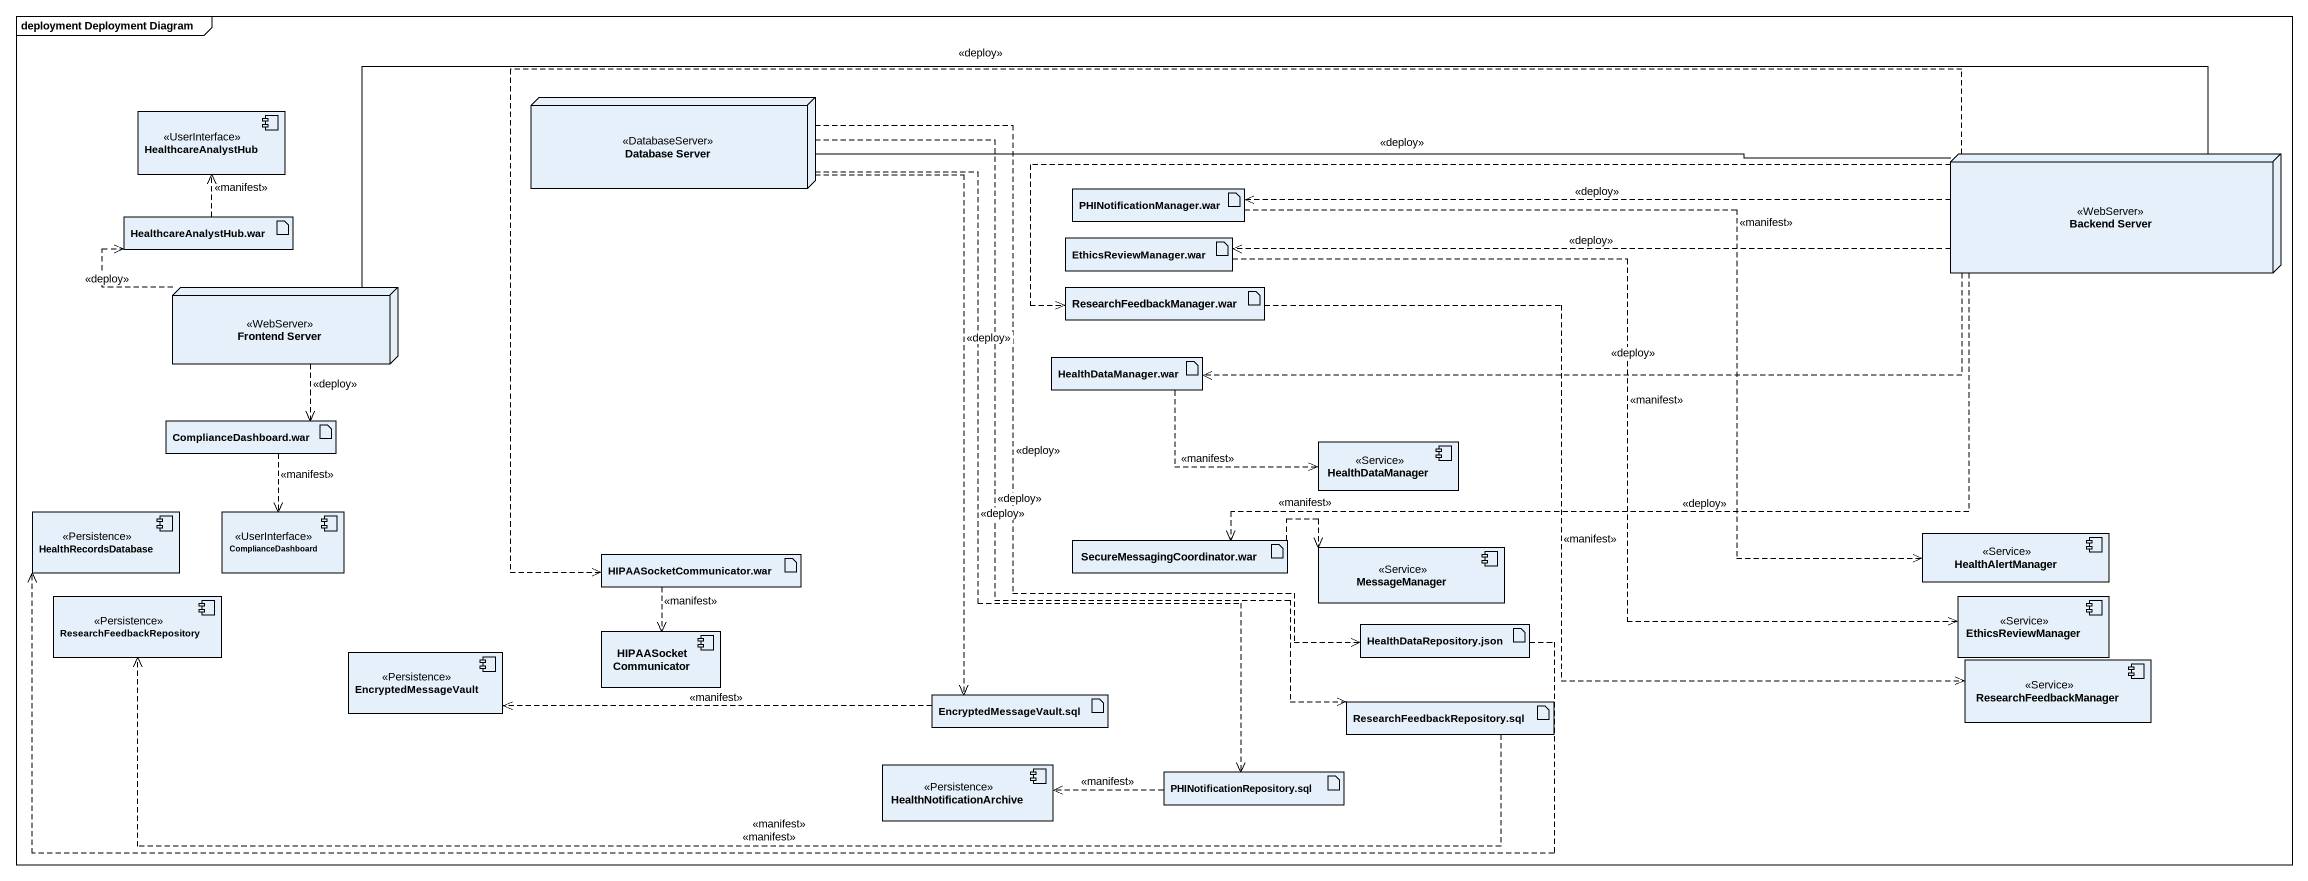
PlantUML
@startuml
mainframe deployment Deployment Diagram
component HealthcareAnalystHub <<UserInterface>>
node "Database Server" as Database_Server <<DatabaseServer>>
node "Backend Server" as Backend_Server <<WebServer>>
artifact "PHINotificationManager.war" as PHINotificationManager_war
artifact "HealthcareAnalystHub.war" as HealthcareAnalystHub_war
artifact "EthicsReviewManager.war" as EthicsReviewManager_war
node "Frontend Server" as Frontend_Server <<WebServer>>
artifact "ResearchFeedbackManager.war" as ResearchFeedbackManager_war
artifact "HealthDataManager.war" as HealthDataManager_war
artifact "ComplianceDashboard.war" as ComplianceDashboard_war
component HealthDataManager <<Service>>
component HealthRecordsDatabase <<Persistence>>
component ComplianceDashboard <<UserInterface>>
artifact "HIPAASocketCommunicator.war" as HIPAASocketCommunicator_war
artifact "SecureMessagingCoordinator.war" as SecureMessagingCoordinator
component MessageManager <<Service>>
component HealthAlertManager <<Service>>
component ResearchFeedbackRepository <<Persistence>>
component EthicsReviewManager <<Service>>
component EncryptedMessageVault <<Persistence>>
component HIPAASocketCommunicator
artifact "HealthDataRepository.json" as HealthDataRepository_json
artifact "EncryptedMessageVault.sql" as EncryptedMessageVault_sql
component ResearchFeedbackManager <<Service>>
artifact "ResearchFeedbackRepository.sql" as ResearchFeedbackRepository_2
component HealthNotificationArchive <<Persistence>>
artifact "PHINotificationRepository.sql" as PHINotificationRepository
Database_Server -right- Backend_Server
Database_Server ..> HealthDataRepository_json : <<deploy>>
Database_Server ..> EncryptedMessageVault_sql : <<deploy>>
Database_Server ..> ResearchFeedbackRepository_2 : <<deploy>>
Database_Server ..> PHINotificationRepository : <<deploy>>
Backend_Server .left.> PHINotificationManager_war : <<deploy>>
Backend_Server .left.> EthicsReviewManager_war : <<deploy>>
Backend_Server .left.> ResearchFeedbackManager_war : <<deploy>>
Backend_Server .left.> HealthDataManager_war : <<deploy>>
Backend_Server .left.> HIPAASocketCommunicator_war : <<deploy>>
Backend_Server .left.> SecureMessagingCoordinator : <<deploy>>
PHINotificationManager_war .right.> HealthAlertManager : <<manifest>>
HealthcareAnalystHub_war .up.> HealthcareAnalystHub : <<manifest>>
EthicsReviewManager_war .right.> EthicsReviewManager : <<manifest>>
Frontend_Server -right- Backend_Server
Frontend_Server .up.> HealthcareAnalystHub_war : <<deploy>>
Frontend_Server ..> ComplianceDashboard_war : <<deploy>>
ResearchFeedbackManager_war .right.> ResearchFeedbackManager : <<manifest>>
HealthDataManager_war .right.> HealthDataManager : <<manifest>>
ComplianceDashboard_war ..> ComplianceDashboard : <<manifest>>
HIPAASocketCommunicator_war ..> HIPAASocketCommunicator : <<manifest>>
SecureMessagingCoordinator .right.> MessageManager : <<manifest>>
HealthDataRepository_json .left.> HealthRecordsDatabase : <<manifest>>
EncryptedMessageVault_sql .left.> EncryptedMessageVault : <<manifest>>
ResearchFeedbackRepository_2 .left.> ResearchFeedbackRepository : <<manifest>>
PHINotificationRepository .left.> HealthNotificationArchive : <<manifest>>
@enduml
